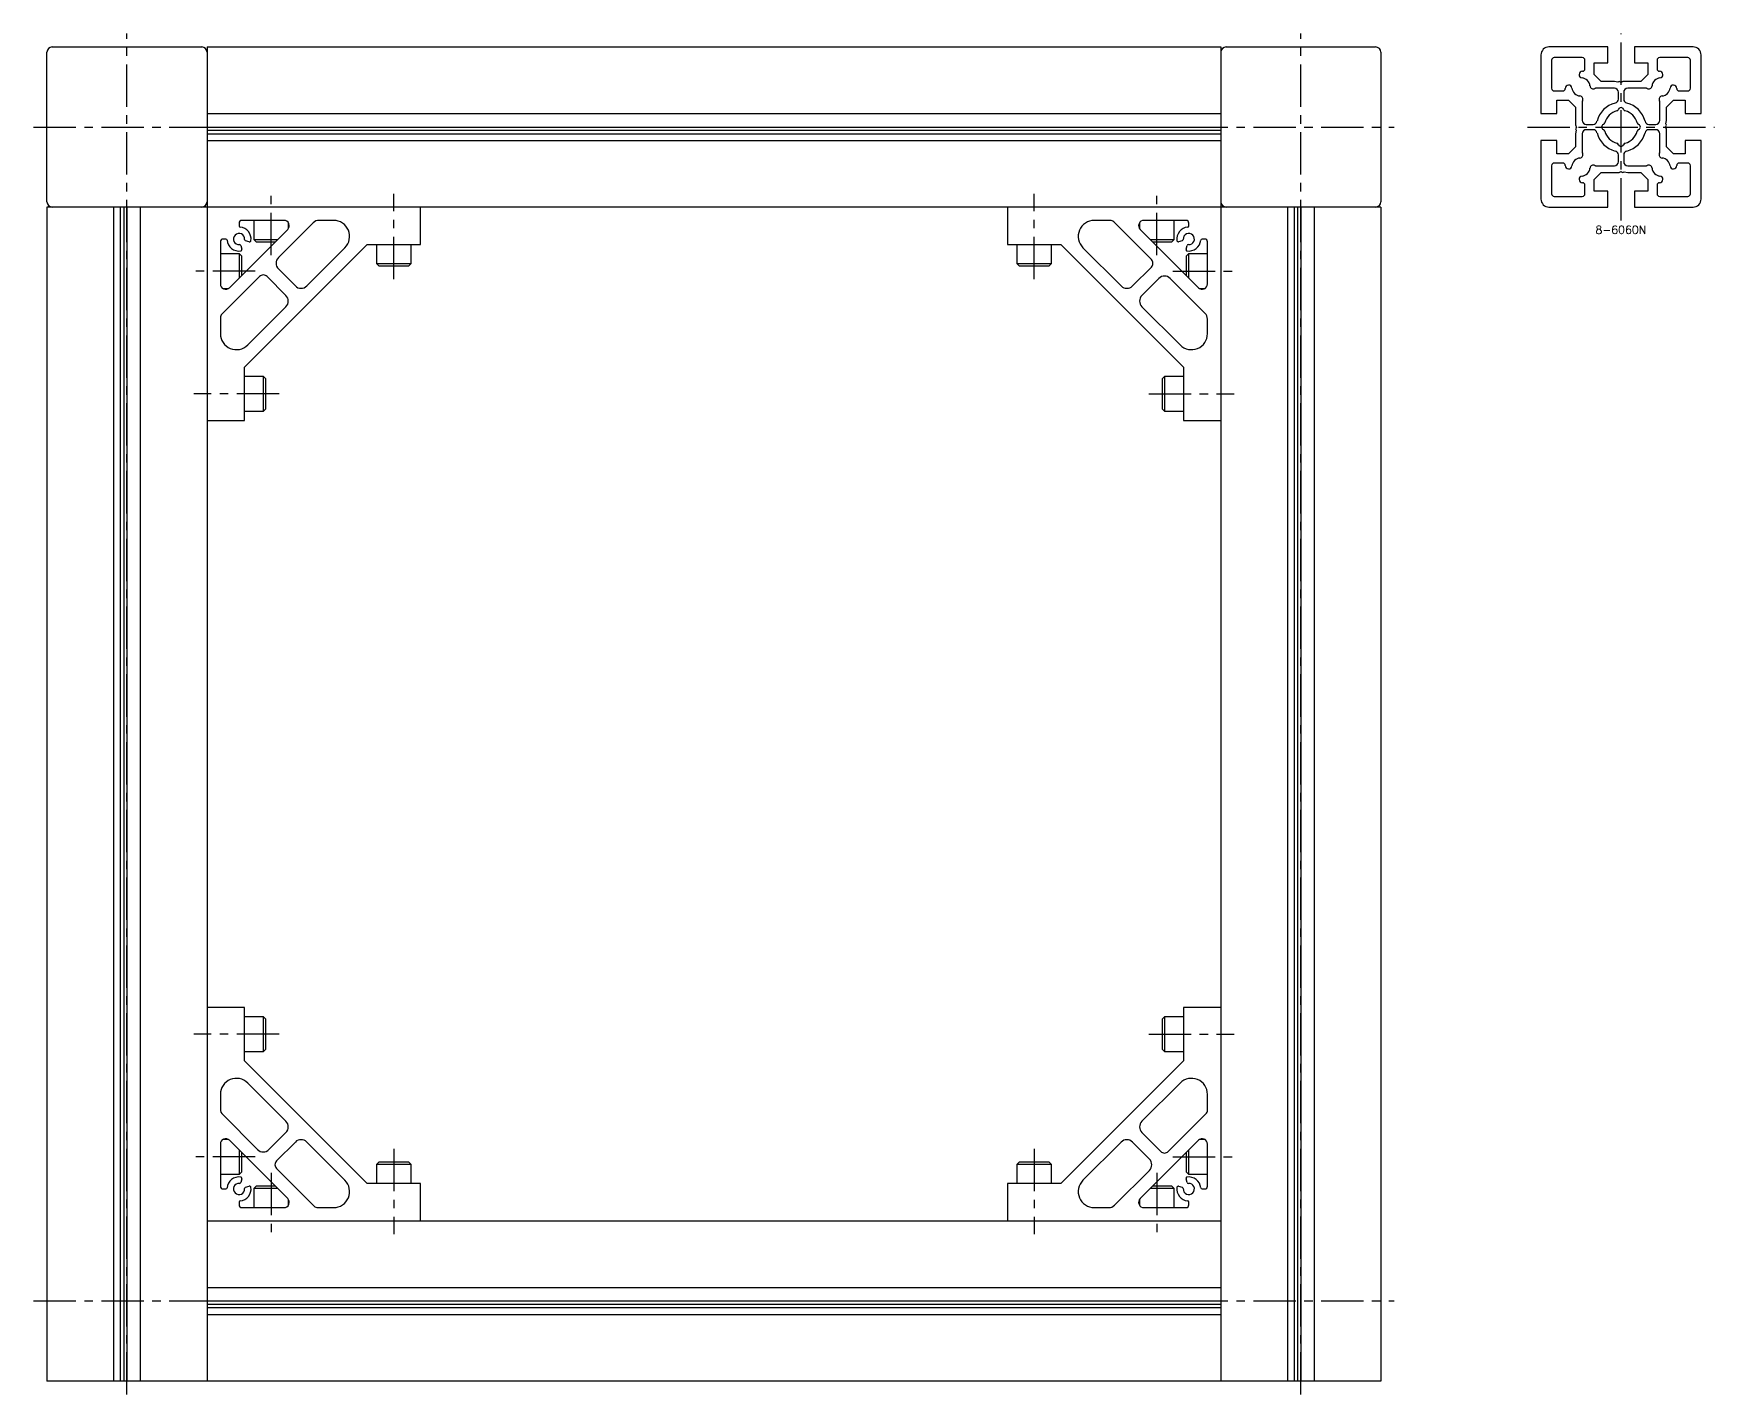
# Model space of a CAD drawing. Extents: x -5 to 1191, y -8 to 1075.
# Drawn here: x 561 to 1191, y 5 to 515 of the extents above; entities that cross this region are included whole.
import ezdxf

# ---------------------------------------------------------------- set-up
doc = ezdxf.new("R2010")
doc.units = 0
doc.header["$LTSCALE"] = 0.5
doc.linetypes.add('CENTER', pattern=[50.8, 31.75, -6.35, 6.35, -6.35])
for name, color, linetype in [('MSM_CENTER', 1, 'CENTER'), ('MSM_CONTINUOUS', 7, 'CONTINUOUS'), ('MSM_PART_NUMBER', 7, 'CONTINUOUS')]:
    doc.layers.add(name, color=color, linetype=linetype)
doc.styles.get("Standard").update_dxf_attribs({"font": 'txt.shx', "height": 3, "bigfont": 'bigfont.shx'})

# ---------------------------------------------------------------- blocks, each defined once
blk = doc.blocks.new('*U10')
at = {"layer": 'MSM_PART_NUMBER'}
blk.add_text('8-6060N', height=3, dxfattribs=at).set_placement((1146.44, 439.97))

msp = doc.modelspace()

# ---------------------------------------------------------------- linework, layer by layer
at = {"layer": 'MSM_CENTER'}
for p, q in [((596, 5), (596, 515)), ((1036, 5), (1036, 515)), ((1156, 445), (1156, 515)), ((561, 480), (1071, 480)), ((1121, 480), (1191, 480)), ((650, 432), (650, 455)), ((696, 423), (696, 455)), ((936, 423), (936, 455)), ((982, 432), (982, 455)), ((644, 426), (621, 426)), ((988, 426), (1011, 426)), ((653, 380), (621, 380)), ((979, 380), (1011, 380)), ((653, 140), (621, 140)), ((979, 140), (1011, 140)), ((696, 97), (696, 65)), ((936, 97), (936, 65)), ((644, 94), (621, 94)), ((988, 94), (1011, 94)), ((650, 88), (650, 65)), ((982, 88), (982, 65)), ((561, 40), (1071, 40))]:
    msp.add_line(p, q, dxfattribs=at)
at = {"layer": 'MSM_CONTINUOUS'}
for p, q in [((566, 452), (566, 508)), ((568, 510), (624, 510)), ((626, 510), (626, 10)), ((626, 510), (1006, 510)), ((1006, 510), (1006, 10)), ((1008, 510), (1064, 510)), ((1066, 508), (1066, 452)), ((1126, 507), (1126, 485)), ((1151, 510), (1129, 510)), ((1130, 505), (1130, 494.5)), ((1141.5, 506), (1131, 506)), ((1142.5, 501.87), (1142.5, 505)), ((1146, 499.62), (1146, 504)), ((1146, 504), (1151, 504)), ((1151, 504), (1151, 510)), ((1183, 510), (1161, 510)), ((1161, 510), (1161, 504)), ((1161, 504), (1166, 504)), ((1166, 504), (1166, 499.62)), ((1169.5, 505), (1169.5, 501.87)), ((1181, 506), (1170.5, 506)), ((1182, 494.5), (1182, 505)), ((1186, 485), (1186, 507)), ((1148.62, 497), (1146, 499.62)), ((1166, 499.62), (1163.38, 497)), ((1131, 493.5), (1134.13, 493.5)), ((1153.5, 494.5), (1146.45, 494.5)), ((1153.5, 497), (1148.62, 497)), ((1154.78, 496.75), (1153.5, 497)), ((1155.1, 496.93), (1154.78, 496.75)), ((1155, 490.46), (1155, 493)), ((1156, 496.7), (1155.6, 496.93)), ((1156.4, 496.93), (1156, 496.7)), ((1163.38, 497), (1156.65, 497)), ((1157, 493), (1157, 490.46)), ((1165.55, 494.5), (1158.5, 494.5)), ((1177.87, 493.5), (1181, 493.5)), ((1132, 485), (1132, 490)), ((1132, 490), (1136.38, 490)), ((1136.38, 490), (1139, 487.38)), ((1139, 487.38), (1139, 480.65)), ((1141.5, 489.55), (1141.5, 482.5)), ((1170.5, 482.5), (1170.5, 489.55)), ((1173, 487.38), (1175.62, 490)), ((1173, 482.5), (1173, 487.38)), ((1175.62, 490), (1180, 490)), ((1180, 490), (1180, 485)), ((626, 485), (1006, 485)), ((626, 480), (1006, 480)), ((1126, 485), (1132, 485)), ((1139.07, 480.4), (1139.3, 480)), ((1139.3, 480), (1139.07, 479.6)), ((1139.07, 479.1), (1139.25, 478.78)), ((1143, 481), (1145.54, 481)), ((1145.54, 479), (1143, 479)), ((1166.46, 481), (1169, 481)), ((1169, 479), (1166.46, 479)), ((1172.7, 480), (1172.93, 480.4)), ((1172.93, 479.6), (1172.7, 480)), ((1172.75, 481.22), (1173, 482.5)), ((1172.93, 480.9), (1172.75, 481.22)), ((1173, 472.62), (1173, 479.35)), ((1180, 485), (1186, 485)), ((626, 478.78), (1006, 478.78)), ((626, 477.5), (1006, 477.5)), ((626, 475), (1006, 475)), ((1132, 475), (1126, 475)), ((1126, 475), (1126, 453)), ((1132, 470), (1132, 475)), ((1139, 472.62), (1136.38, 470)), ((1139.25, 478.78), (1139, 477.5)), ((1139, 477.5), (1139, 472.62)), ((1141.5, 477.5), (1141.5, 470.45)), ((1170.5, 470.45), (1170.5, 477.5)), ((1175.62, 470), (1173, 472.62)), ((1186, 475), (1180, 475)), ((1180, 475), (1180, 470)), ((1186, 453), (1186, 475)), ((1134.13, 466.5), (1131, 466.5)), ((1136.38, 470), (1132, 470)), ((1155, 467), (1155, 469.54)), ((1157, 469.54), (1157, 467)), ((1180, 470), (1175.62, 470)), ((1181, 466.5), (1177.87, 466.5)), ((1130, 465.5), (1130, 455)), ((1146, 460.38), (1148.62, 463)), ((1146, 456), (1146, 460.38)), ((1146.45, 465.5), (1153.5, 465.5)), ((1148.62, 463), (1155.35, 463)), ((1155.6, 463.07), (1156, 463.3)), ((1156, 463.3), (1156.4, 463.07)), ((1156.9, 463.07), (1157.22, 463.25)), ((1157.22, 463.25), (1158.5, 463)), ((1158.5, 465.5), (1165.55, 465.5)), ((1158.5, 463), (1163.38, 463)), ((1163.38, 463), (1166, 460.38)), ((1166, 460.38), (1166, 456)), ((1182, 455), (1182, 465.5)), ((1131, 454), (1141.5, 454)), ((1142.5, 455), (1142.5, 458.13)), ((1151, 456), (1146, 456)), ((1151, 450), (1151, 456)), ((1166, 456), (1161, 456)), ((1161, 456), (1161, 450)), ((1169.5, 458.13), (1169.5, 455)), ((1170.5, 454), (1181, 454)), ((1066, 450), (566, 450)), ((566, 450), (566, 10)), ((591, 450), (591, 10)), ((593.5, 450), (593.5, 10)), ((594.78, 450), (594.78, 10)), ((596, 450), (596, 10)), ((601, 450), (601, 10)), ((706, 436), (706, 450)), ((926, 450), (926, 436)), ((1031, 450), (1031, 10)), ((1033.5, 450), (1033.5, 10)), ((1034.78, 450), (1034.78, 10)), ((1036, 450), (1036, 10)), ((1041, 450), (1041, 10)), ((1066, 450), (1066, 10)), ((1129, 450), (1151, 450)), ((1161, 450), (1183, 450)), ((634.41, 419.76), (656.24, 441.59)), ((638, 444), (638, 442.97)), ((654.82, 445), (639, 445)), ((643.5, 445), (643.5, 437.87)), ((665.84, 444.12), (652.75, 431.03)), ((656.5, 441.91), (656.5, 444.09)), ((673.45, 445), (667.96, 445)), ((964.45, 445), (958.55, 445)), ((979.96, 430.32), (965.86, 444.41)), ((975.5, 444.09), (975.5, 441.91)), ((975.76, 441.59), (997.59, 419.76)), ((993, 445), (977.18, 445)), ((988.5, 437.87), (988.5, 445)), ((994, 442.97), (994, 444)), ((631, 437), (631, 421.18)), ((633.03, 438), (632, 438)), ((638.66, 435.54), (639.03, 434.17)), ((640, 389.99), (686.01, 436)), ((641.83, 436.97), (640.46, 437.34)), ((643.5, 437.87), (644.37, 437)), ((643.5, 437.87), (652.52, 437.87)), ((644.37, 437), (651.65, 437)), ((663.36, 420.42), (677.69, 434.76)), ((686.01, 436), (706, 436)), ((689.5, 436), (689.5, 428.87)), ((702.5, 428.87), (702.5, 436)), ((926, 436), (945.99, 436)), ((929.5, 436), (929.5, 428.87)), ((942.5, 428.87), (942.5, 436)), ((945.99, 436), (992, 389.99)), ((954.31, 434.76), (968.64, 420.42)), ((979.48, 437.87), (988.5, 437.87)), ((980.35, 437), (987.63, 437)), ((987.63, 437), (988.5, 437.87)), ((991.54, 437.34), (990.17, 436.97)), ((992.97, 434.17), (993.34, 435.54)), ((1000, 438), (998.97, 438)), ((1001, 421.18), (1001, 437)), ((638.13, 432.5), (631, 432.5)), ((639, 431.63), (638.13, 432.5)), ((638.13, 423.48), (638.13, 432.5)), ((639, 424.35), (639, 431.63)), ((689.5, 428.87), (690.37, 428)), ((689.5, 428.87), (702.5, 428.87)), ((701.63, 428), (702.5, 428.87)), ((929.5, 428.87), (930.37, 428)), ((929.5, 428.87), (942.5, 428.87)), ((941.63, 428), (942.5, 428.87)), ((993.87, 432.5), (993, 431.63)), ((993, 431.63), (993, 424.35)), ((1001, 432.5), (993.87, 432.5)), ((993.87, 432.5), (993.87, 423.48)), ((645.68, 423.96), (631.59, 409.86)), ((655.58, 416.89), (648.51, 423.96)), ((652.75, 426.79), (659.11, 420.42)), ((690.37, 428), (701.63, 428)), ((930.37, 428), (941.63, 428)), ((972.89, 420.42), (979.96, 427.49)), ((982.79, 423.25), (976.42, 416.89)), ((1000.12, 410.16), (987.03, 423.25)), ((631.91, 419.5), (634.09, 419.5)), ((997.91, 419.5), (1000.09, 419.5)), ((641.24, 398.31), (655.58, 412.64)), ((976.42, 412.64), (990.76, 398.31)), ((631, 408.45), (631, 402.55)), ((1001, 402.55), (1001, 408.04)), ((640, 370), (640, 389.99)), ((647.13, 386.5), (640, 386.5)), ((648, 385.63), (647.13, 386.5)), ((647.13, 373.5), (647.13, 386.5)), ((648, 374.37), (648, 385.63)), ((984.87, 386.5), (984, 385.63)), ((984, 385.63), (984, 374.37)), ((992, 386.5), (984.87, 386.5)), ((984.87, 386.5), (984.87, 373.5)), ((992, 389.99), (992, 370)), ((640, 373.5), (647.13, 373.5)), ((647.13, 373.5), (648, 374.37)), ((984, 374.37), (984.87, 373.5)), ((984.87, 373.5), (992, 373.5)), ((626, 370), (640, 370)), ((992, 370), (1006, 370)), ((640, 150), (626, 150)), ((640, 130.01), (640, 150)), ((647.13, 146.5), (640, 146.5)), ((648, 145.63), (647.13, 146.5)), ((647.13, 133.5), (647.13, 146.5)), ((648, 134.37), (648, 145.63)), ((984.87, 146.5), (984, 145.63)), ((984, 145.63), (984, 134.37)), ((992, 146.5), (984.87, 146.5)), ((984.87, 146.5), (984.87, 133.5)), ((1006, 150), (992, 150)), ((992, 150), (992, 130.01)), ((640, 133.5), (647.13, 133.5)), ((647.13, 133.5), (648, 134.37)), ((984, 134.37), (984.87, 133.5)), ((984.87, 133.5), (992, 133.5)), ((686.01, 84), (640, 130.01)), ((992, 130.01), (945.99, 84)), ((655.58, 107.36), (641.24, 121.69)), ((990.76, 121.69), (976.42, 107.36)), ((631, 117.45), (631, 111.96)), ((1001, 111.55), (1001, 117.45)), ((631.88, 109.84), (644.97, 96.75)), ((986.32, 96.04), (1000.41, 110.14)), ((649.21, 96.75), (655.58, 103.11)), ((976.42, 103.11), (983.49, 96.04)), ((631, 98.82), (631, 83)), ((634.09, 100.5), (631.91, 100.5)), ((656.24, 78.41), (634.41, 100.24)), ((638.13, 87.5), (638.13, 96.52)), ((639, 88.37), (639, 95.65)), ((659.11, 99.58), (652.04, 92.51)), ((677.69, 85.24), (663.36, 99.58)), ((968.64, 99.58), (954.31, 85.24)), ((979.25, 93.21), (972.89, 99.58)), ((997.59, 100.24), (975.76, 78.41)), ((993, 95.65), (993, 88.37)), ((993.87, 96.52), (993.87, 87.5)), ((1000.09, 100.5), (997.91, 100.5)), ((1001, 83), (1001, 98.82)), ((638.13, 87.5), (639, 88.37)), ((652.04, 89.68), (666.14, 75.59)), ((690.37, 92), (689.5, 91.13)), ((689.5, 91.13), (689.5, 84)), ((702.5, 91.13), (689.5, 91.13)), ((701.63, 92), (690.37, 92)), ((702.5, 91.13), (701.63, 92)), ((702.5, 84), (702.5, 91.13)), ((930.37, 92), (929.5, 91.13)), ((929.5, 91.13), (929.5, 84)), ((942.5, 91.13), (929.5, 91.13)), ((941.63, 92), (930.37, 92)), ((942.5, 91.13), (941.63, 92)), ((942.5, 84), (942.5, 91.13)), ((966.16, 75.88), (979.25, 88.97)), ((993, 88.37), (993.87, 87.5)), ((631, 87.5), (638.13, 87.5)), ((632, 82), (633.03, 82)), ((639.03, 85.83), (638.66, 84.46)), ((640.46, 82.66), (641.83, 83.03)), ((644.37, 83), (643.5, 82.13)), ((643.5, 82.13), (643.5, 75)), ((652.52, 82.13), (643.5, 82.13)), ((651.65, 83), (644.37, 83)), ((706, 84), (686.01, 84)), ((706, 70), (706, 84)), ((926, 84), (926, 70)), ((945.99, 84), (926, 84)), ((988.5, 82.13), (979.48, 82.13)), ((987.63, 83), (980.35, 83)), ((988.5, 82.13), (987.63, 83)), ((988.5, 75), (988.5, 82.13)), ((990.17, 83.03), (991.54, 82.66)), ((993.34, 84.46), (992.97, 85.83)), ((993.87, 87.5), (1001, 87.5)), ((998.97, 82), (1000, 82)), ((638, 77.03), (638, 76)), ((656.5, 75.91), (656.5, 78.09)), ((975.5, 78.09), (975.5, 75.91)), ((994, 76), (994, 77.03)), ((626, 70), (1006, 70)), ((639, 75), (654.82, 75)), ((667.55, 75), (673.45, 75)), ((958.55, 75), (964.04, 75)), ((977.18, 75), (993, 75)), ((626, 45), (1006, 45)), ((626, 40), (1006, 40)), ((626, 38.78), (1006, 38.78)), ((626, 37.5), (1006, 37.5)), ((626, 35), (1006, 35)), ((1066, 10), (566, 10))]:
    msp.add_line(p, q, dxfattribs=at)
for centre, radius, start, end in [((568, 508), 2, 90, 180), ((624, 508), 2, 0, 90), ((1008, 508), 2, 90, 180), ((1064, 508), 2, 0, 90), ((1129, 507), 3, 90, 180), ((1131, 505), 1, 90, 180), ((1141.5, 505), 1, 0, 90), ((1170.5, 505), 1, 90, 180), ((1181, 505), 1, 0, 90), ((1183, 507), 3, 0, 90), ((1141.54, 499.62), 1.25, 91.01865, 263.34748), ((1141, 495), 3.4, 6.65252, 83.34748), ((1141.5, 501.87), 1, 271.01865, 0), ((1171, 495), 3.4, 96.65252, 173.34748), ((1170.5, 501.87), 1, 180, 268.98135), ((1170.46, 499.62), 1.25, 276.65252, 88.98135), ((1131, 494.5), 1, 180, 270), ((1134.13, 494.5), 1, 270, 358.98135), ((1136.38, 494.46), 1.25, 6.65252, 178.98135), ((1141, 495), 3.4, 186.65252, 263.34748), ((1140.46, 490.38), 1.25, 331.64236, 83.34748), ((1145.62, 495.54), 1.25, 186.65252, 298.35764), ((1146.45, 494), 0.5, 90, 118.35764), ((1153.5, 493), 1.5, 0, 90), ((1155.35, 496.5), 0.5, 60, 120), ((1156.65, 496.5), 0.5, 90, 120), ((1158.5, 493), 1.5, 90, 180), ((1165.55, 494), 0.5, 61.64237, 90), ((1166.38, 495.54), 1.25, 241.64236, 353.34748), ((1171.54, 490.38), 1.25, 96.65252, 208.35763), ((1171, 495), 3.4, 276.65252, 353.34748), ((1175.62, 494.46), 1.25, 1.01865, 173.34749), ((1177.87, 494.5), 1, 181.01865, 270), ((1181, 494.5), 1, 270, 0), ((1142, 489.55), 0.5, 151.64237, 180), ((1156, 480), 9.25, 103.44773, 166.55227), ((1156, 480), 6.25, 104.5844, 165.4156), ((1153.5, 490.46), 1.5, 283.44773, 0), ((1154.19, 486.97), 0.95, 284.5844, 338.39503), ((1156, 486.25), 1, 21.60497, 158.39503), ((1157.81, 486.97), 0.95, 201.60497, 255.4156), ((1158.5, 490.46), 1.5, 180, 256.55227), ((1156, 480), 6.25, 14.5844, 75.4156), ((1156, 480), 9.25, 13.44773, 76.55227), ((1170, 489.55), 0.5, 0, 28.35764), ((1139.5, 480.65), 0.5, 180, 210), ((1139.5, 479.35), 0.5, 150, 210), ((1143, 482.5), 1.5, 180, 270), ((1143, 477.5), 1.5, 90, 180), ((1145.54, 482.5), 1.5, 270, 346.55227), ((1145.54, 477.5), 1.5, 13.44773, 90), ((1149.75, 480), 1, 111.60497, 248.39503), ((1149.03, 481.81), 0.95, 291.60497, 345.4156), ((1149.03, 478.19), 0.95, 14.5844, 68.39503), ((1162.97, 481.81), 0.95, 194.5844, 248.39503), ((1162.97, 478.19), 0.95, 111.60497, 165.4156), ((1162.25, 480), 1, 291.60497, 68.39503), ((1166.46, 482.5), 1.5, 193.44773, 270), ((1166.46, 477.5), 1.5, 90, 166.55227), ((1169, 482.5), 1.5, 270, 0), ((1169, 477.5), 1.5, 0, 90), ((1172.5, 480.65), 0.5, 330, 30), ((1172.5, 479.35), 0.5, 0, 30), ((1156, 480), 9.25, 193.44773, 256.55227), ((1156, 480), 6.25, 194.5844, 255.4156), ((1154.19, 473.03), 0.95, 21.60497, 75.4156), ((1156, 473.75), 1, 201.60497, 338.39503), ((1157.81, 473.03), 0.95, 104.5844, 158.39503), ((1156, 480), 6.25, 284.5844, 345.4156), ((1156, 480), 9.25, 283.44773, 346.55227), ((1131, 465.5), 1, 90, 180), ((1134.13, 465.5), 1, 1.01865, 90), ((1141, 465), 3.4, 96.65252, 173.34748), ((1140.46, 469.62), 1.25, 276.65252, 28.35764), ((1142, 470.45), 0.5, 180, 208.35763), ((1153.5, 467), 1.5, 270, 0), ((1153.5, 469.54), 1.5, 0, 76.55227), ((1158.5, 469.54), 1.5, 103.44773, 180), ((1158.5, 467), 1.5, 180, 270), ((1171.54, 469.62), 1.25, 151.64236, 263.34748), ((1170, 470.45), 0.5, 331.64237, 0), ((1171, 465), 3.4, 6.65252, 83.34748), ((1177.87, 465.5), 1, 90, 178.98135), ((1181, 465.5), 1, 0, 90), ((1136.38, 465.54), 1.25, 181.01865, 353.34749), ((1141.54, 460.38), 1.25, 96.65252, 268.98135), ((1141, 465), 3.4, 276.65252, 353.34748), ((1145.62, 464.46), 1.25, 61.64236, 173.34748), ((1146.45, 466), 0.5, 241.64237, 270), ((1155.35, 463.5), 0.5, 270, 300), ((1156.65, 463.5), 0.5, 240, 300), ((1165.55, 466), 0.5, 270, 298.35764), ((1166.38, 464.46), 1.25, 6.65252, 118.35763), ((1171, 465), 3.4, 186.65252, 263.34748), ((1170.46, 460.38), 1.25, 271.01865, 83.34749), ((1175.62, 465.54), 1.25, 186.65252, 358.98135), ((1131, 455), 1, 180, 270), ((1141.5, 455), 1, 270, 0), ((1141.5, 458.13), 1, 0, 88.98135), ((1170.5, 458.13), 1, 91.01865, 180), ((1170.5, 455), 1, 180, 270), ((1181, 455), 1, 270, 0), ((568, 452), 2, 180, 270), ((624, 452), 2, 270, 0), ((1008, 452), 2, 180, 270), ((1064, 452), 2, 270, 0), ((1129, 453), 3, 180, 270), ((1183, 453), 3, 270, 0), ((639, 444), 1, 90, 180), ((638.5, 442.97), 0.5, 180, 264.2608), ((638, 438), 4.5, 352.18101, 84.26083), ((654.82, 443), 2, 315, 90), ((667.96, 442), 3, 90, 135), ((673.45, 439), 6, 315, 90), ((958.55, 439), 6, 90, 225), ((964.45, 443), 2, 45, 90), ((977.18, 443), 2, 90, 225), ((994, 438), 4.5, 95.73917, 187.8202), ((993, 444), 1, 0, 90), ((993.5, 442.97), 0.5, 275.73917, 0), ((632, 437), 1, 90, 180), ((633.03, 437.5), 0.5, 5.73917, 90), ((638, 438), 4.5, 185.73917, 277.8202), ((638, 438), 2.1, 356.08695, 273.91305), ((638.18, 435.41), 0.5, 15.00168, 93.91305), ((640.59, 437.82), 0.5, 176.08693, 255.00168), ((641.96, 437.46), 0.5, 255.00168, 352.18101), ((990.04, 437.46), 0.5, 187.82023, 285.00168), ((991.41, 437.82), 0.5, 285.00168, 3.91305), ((994, 438), 2.1, 266.08695, 183.91305), ((993.82, 435.41), 0.5, 86.08693, 165.00168), ((994, 438), 4.5, 262.18101, 354.26083), ((998.97, 437.5), 0.5, 90, 174.2608), ((1000, 437), 1, 0, 90), ((638.54, 434.04), 0.5, 277.82023, 15.00168), ((654.87, 428.91), 3, 135, 224.99972), ((978.54, 428.91), 2, 314.99972, 45), ((993.46, 434.04), 0.5, 165.00168, 262.18101), ((647.09, 422.54), 2, 44.99972, 135), ((984.91, 421.13), 3, 45, 134.99972), ((633, 421.18), 2, 180, 315), ((653.46, 414.76), 3, 315, 44.99972), ((661.24, 422.54), 3, 224.99972, 315), ((970.76, 422.54), 3, 225, 314.99972), ((978.54, 414.76), 3, 134.99972, 225), ((999, 421.18), 2, 225, 0), ((633, 408.45), 2, 135, 180), ((998, 408.04), 3, 0, 45), ((637, 402.55), 6, 180, 315), ((995, 402.55), 6, 225, 0), ((637, 117.45), 6, 45, 180), ((995, 117.45), 6, 360, 135), ((634, 111.96), 3, 180, 225), ((653.46, 105.24), 3, 314.99972, 45), ((978.54, 105.24), 3, 135, 224.99972), ((999, 111.55), 2, 315, 0), ((633, 98.82), 2, 45, 180), ((999, 98.82), 2, 0, 135), ((647.09, 98.87), 3, 225, 314.99972), ((661.24, 97.46), 3, 45, 134.99972), ((970.76, 97.46), 3, 44.99972, 135), ((984.91, 97.46), 2, 224.99972, 315), ((653.46, 91.09), 2, 134.99972, 225), ((977.13, 91.09), 3, 315, 44.99972), ((632, 83), 1, 180, 270), ((633.03, 82.5), 0.5, 270, 354.2608), ((638, 82), 4.5, 82.18101, 174.26083), ((638, 82), 2.1, 86.08695, 3.91305), ((638.18, 84.59), 0.5, 266.08693, 345.00168), ((638, 82), 4.5, 275.73917, 7.8202), ((638.54, 85.96), 0.5, 345.00168, 82.18101), ((640.59, 82.18), 0.5, 105.00168, 183.91305), ((641.96, 82.54), 0.5, 7.82023, 105.00168), ((673.45, 81), 6, 270, 45), ((958.55, 81), 6, 135, 270), ((994, 82), 4.5, 172.18101, 264.26083), ((990.04, 82.54), 0.5, 75.00168, 172.18101), ((991.41, 82.18), 0.5, 356.08693, 75.00168), ((994, 82), 2.1, 176.08695, 93.91305), ((993.46, 85.96), 0.5, 97.82023, 195.00168), ((993.82, 84.59), 0.5, 195.00168, 273.91305), ((994, 82), 4.5, 5.73917, 97.8202), ((998.97, 82.5), 0.5, 185.73917, 270), ((1000, 83), 1, 270, 0), ((638.5, 77.03), 0.5, 95.73917, 180), ((639, 76), 1, 180, 270), ((654.82, 77), 2, 270, 45), ((964.04, 78), 3, 270, 315), ((977.18, 77), 2, 135, 270), ((993, 76), 1, 270, 0), ((993.5, 77.03), 0.5, 0, 84.2608), ((667.55, 77), 2, 225, 270)]:
    msp.add_arc(centre, radius, start, end, dxfattribs=at)

# ---------------------------------------------------------------- block references
msp.add_blockref('*U10', (0, 0), dxfattribs=at)

doc.saveas('drawing.dxf')
